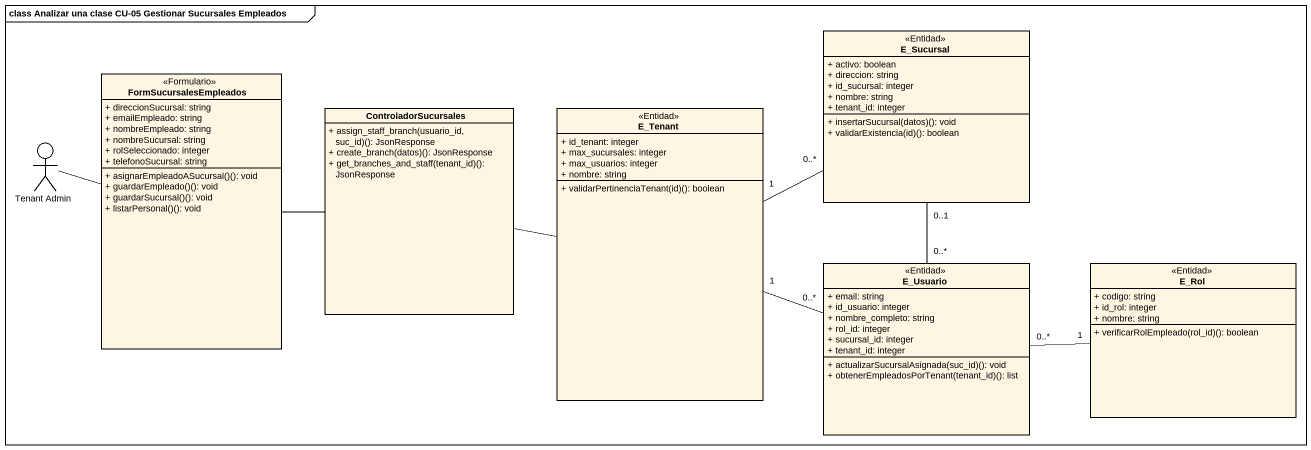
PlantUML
@startuml
mainframe class Analizar una clase CU-05 Gestionar Sucursales Empleados
allowmixing
hide circle
hide empty members
skinparam classAttributeIconSize 0
class E_Sucursal <<Entidad>> {
  + activo: boolean
  + direccion: string
  + id_sucursal: integer
  + nombre: string
  + tenant_id: integer
  + insertarSucursal(datos)(): void
  + validarExistencia(id)(): boolean
}
class FormSucursalesEmpleados <<Formulario>> {
  + direccionSucursal: string
  + emailEmpleado: string
  + nombreEmpleado: string
  + nombreSucursal: string
  + rolSeleccionado: integer
  + telefonoSucursal: string
  + asignarEmpleadoASucursal()(): void
  + guardarEmpleado()(): void
  + guardarSucursal()(): void
  + listarPersonal()(): void
}
class ControladorSucursales {
  + assign_staff_branch(usuario_id, suc_id)(): JsonResponse
  + create_branch(datos)(): JsonResponse
  + get_branches_and_staff(tenant_id)(): JsonResponse
}
class E_Tenant <<Entidad>> {
  + id_tenant: integer
  + max_sucursales: integer
  + max_usuarios: integer
  + nombre: string
  + validarPertinenciaTenant(id)(): boolean
}
actor "Tenant Admin" as Tenant_Admin
class E_Usuario <<Entidad>> {
  + email: string
  + id_usuario: integer
  + nombre_completo: string
  + rol_id: integer
  + sucursal_id: integer
  + tenant_id: integer
  + actualizarSucursalAsignada(suc_id)(): void
  + obtenerEmpleadosPorTenant(tenant_id)(): list
}
class E_Rol <<Entidad>> {
  + codigo: string
  + id_rol: integer
  + nombre: string
  + verificarRolEmpleado(rol_id)(): boolean
}
E_Sucursal "0..1" -- "0..*" E_Usuario
FormSucursalesEmpleados -right- ControladorSucursales
ControladorSucursales -right- E_Tenant
E_Tenant "1" -right- "0..*" E_Sucursal
E_Tenant "1" -right- "0..*" E_Usuario
Tenant_Admin -right- FormSucursalesEmpleados
E_Rol "1" -left- "0..*" E_Usuario
@enduml
